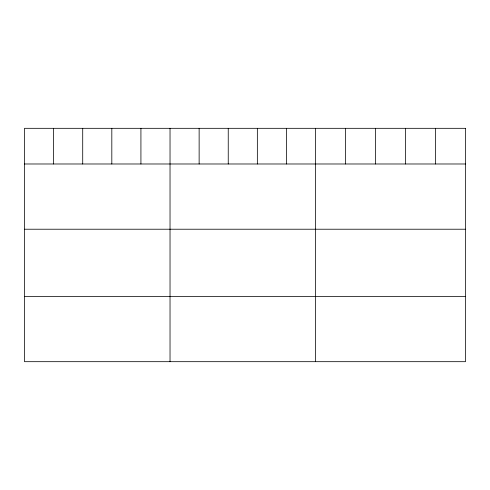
<?xml version="1.0" encoding="UTF-8"?>
<svg xmlns="http://www.w3.org/2000/svg" width="490" height="490" viewBox="0 0 490 490"><rect width="100%" height="100%" fill="white"/><g stroke="black" fill="none" stroke-linecap="round" stroke-linejoin="round"><path stroke-width="0.73" d="M24.5 163.985L465.5 163.985M24.5 229.222L465.5 229.222M24.5 296.444L465.5 296.444M435.512 128.319L435.512 163.985M405.524 128.319L405.524 163.985M375.536 128.319L375.536 163.985M345.548 128.319L345.548 163.985M315.56 128.319L315.56 361.681M286.454 128.319L286.454 163.985M257.348 128.319L257.348 163.985M228.242 128.319L228.242 163.985M199.136 128.319L199.136 163.985M170.03 128.319L170.03 361.681M140.924 128.319L140.924 163.985M111.818 128.319L111.818 163.985M82.712 128.319L82.712 163.985M53.606 128.319L53.606 163.985M465.5 128.319L24.5 128.319L24.5 361.681L465.5 361.681L465.5 128.319"/></g></svg>
